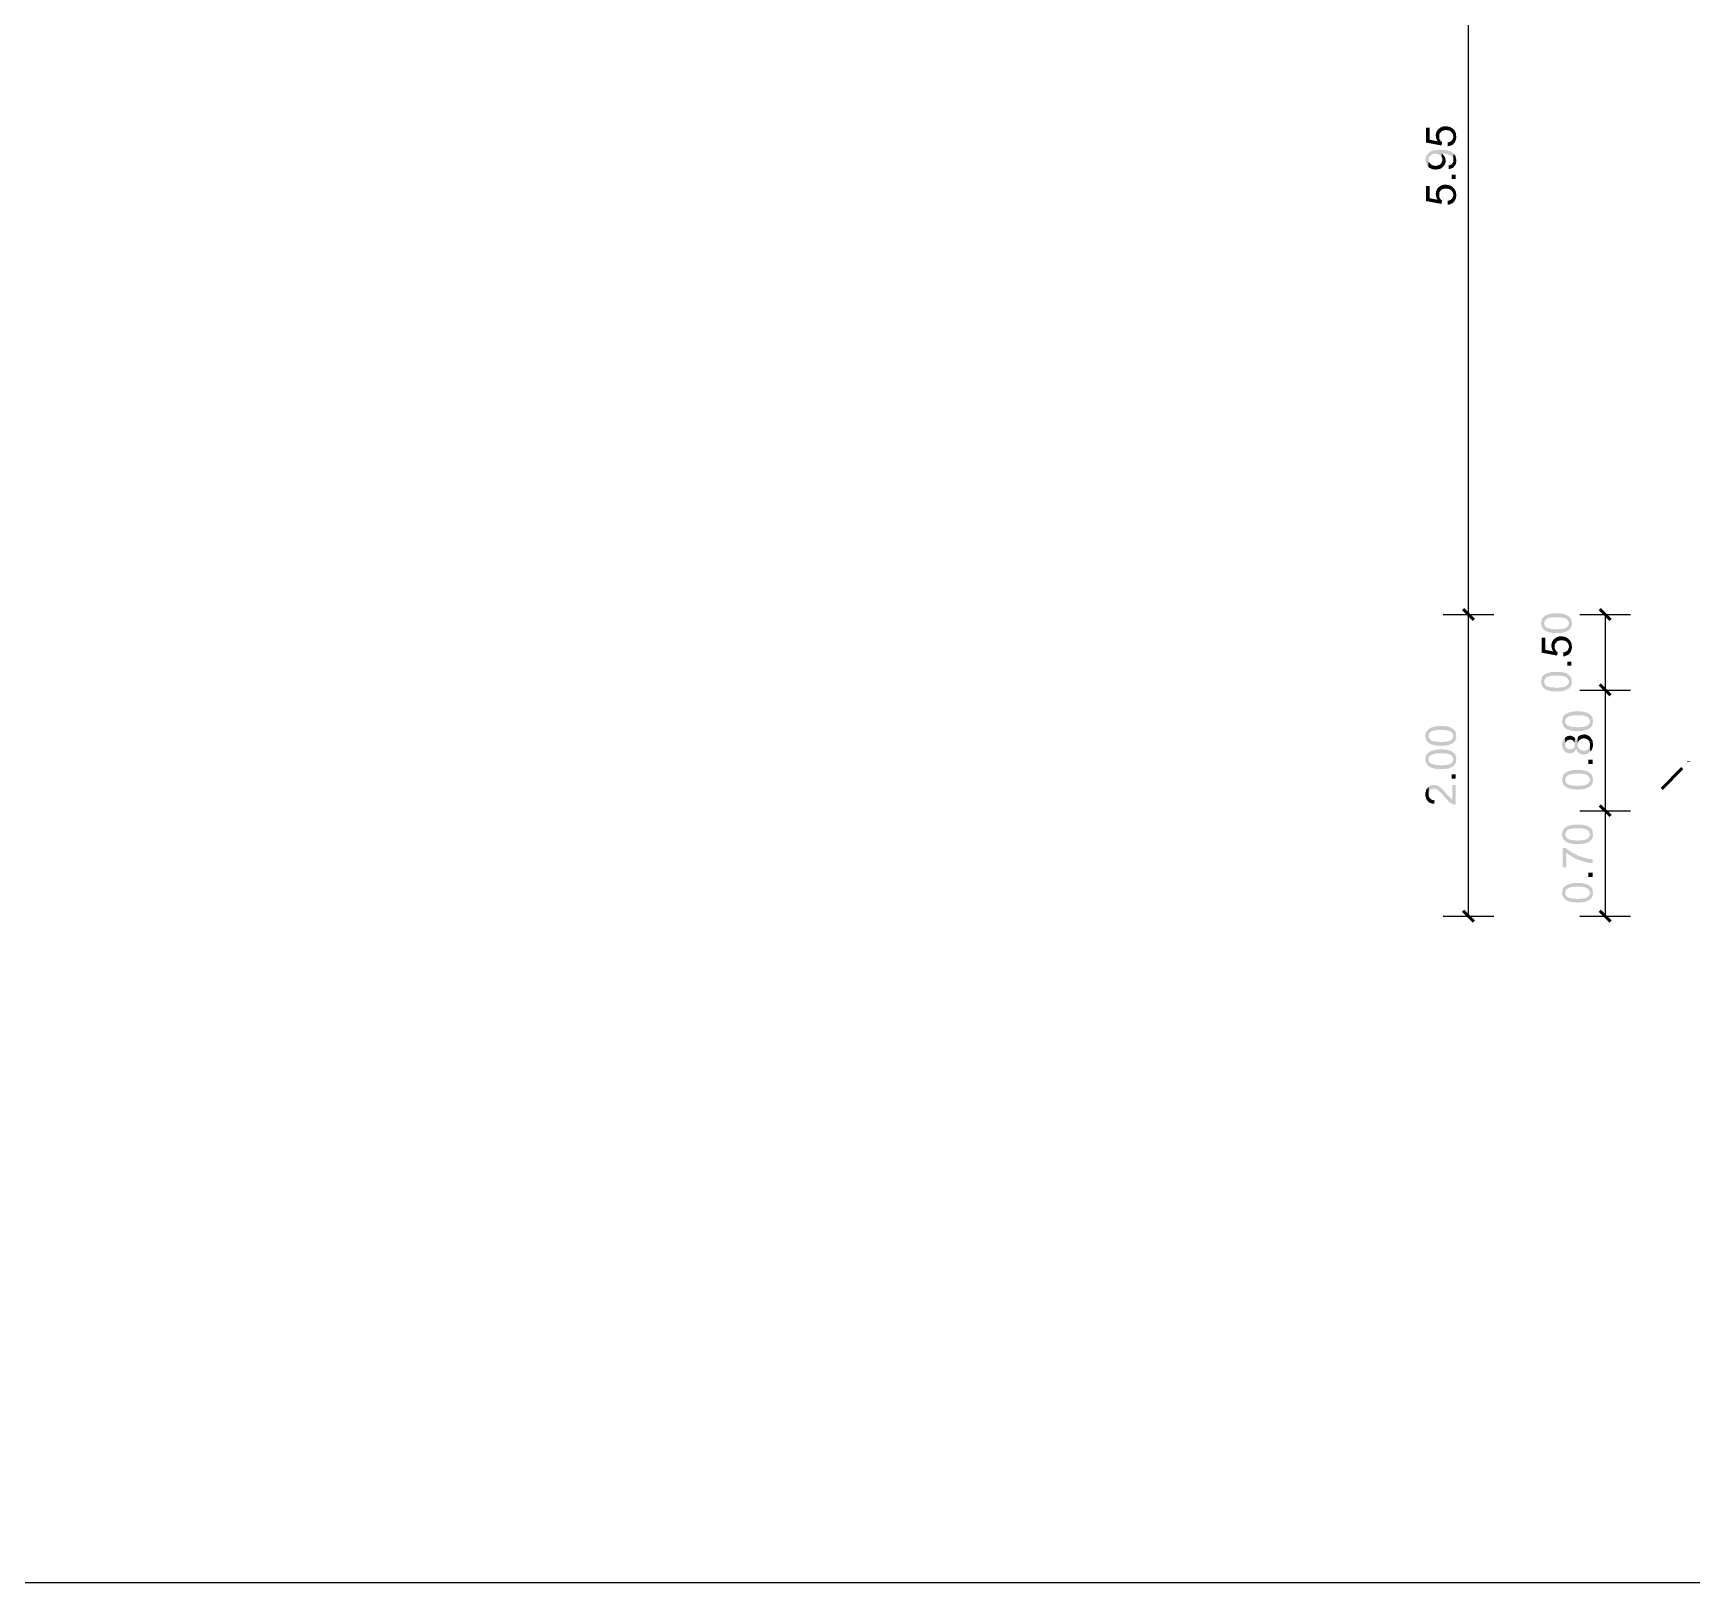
# Model space of a CAD drawing. Header units: millimetres. Extents: x -35.3 to 0.3, y 0.4 to 20.6.
# Drawn here: x -17.536 to -13.208, y 0.384 to 4.427 of the extents above; entities that cross this region are included whole.
import ezdxf

# ---------------------------------------------------------------- set-up
doc = ezdxf.new("R2010")
doc.units = ezdxf.units.MM
doc.layers.add('PDF _Geometria', color=7, linetype='Continuous')
doc.layers.add('PDF _Riempimenti solidi', color=7, linetype='Continuous')

msp = doc.modelspace()

# ---------------------------------------------------------------- hatches: boundary and pattern name
at = {"layer": 'PDF _Riempimenti solidi', "transparency": 33554559}
for points in [[(-13.901, 4.181), (-13.901, 4.1418), (-13.861, 4.1343), (-13.8593, 4.1427), (-13.861, 4.1443), (-13.8627, 4.1452), (-13.8635, 4.1468), (-13.8652, 4.1493), (-13.866, 4.151), (-13.8668, 4.1527), (-13.8668, 4.1577), (-13.8685, 4.1777), (-13.8702, 4.176), (-13.871, 4.1452), (-13.8918, 4.1493), (-13.8918, 4.181)], [(-13.876, 4.1602), (-13.876, 4.1593), (-13.8752, 4.1568), (-13.8752, 4.1552), (-13.8743, 4.1527), (-13.8743, 4.151), (-13.8735, 4.1493), (-13.8718, 4.1468), (-13.871, 4.1452), (-13.8702, 4.176), (-13.871, 4.1743), (-13.8727, 4.1727), (-13.8735, 4.1702), (-13.8743, 4.1685), (-13.8752, 4.1668), (-13.8752, 4.1643), (-13.876, 4.1618)], [(-13.8685, 4.1777), (-13.8668, 4.1577), (-13.8668, 4.1627), (-13.866, 4.1643), (-13.8652, 4.166), (-13.8635, 4.1677), (-13.8627, 4.1693), (-13.8618, 4.1702), (-13.8602, 4.1718), (-13.8577, 4.1727), (-13.856, 4.1735), (-13.8543, 4.1735), (-13.8518, 4.1743), (-13.8468, 4.1743), (-13.8443, 4.1735), (-13.8427, 4.1735), (-13.8402, 4.1727), (-13.8368, 4.171), (-13.8335, 4.1677), (-13.8327, 4.166), (-13.831, 4.1635), (-13.831, 4.1618), (-13.8302, 4.1593), (-13.8302, 4.1577), (-13.8302, 4.1768), (-13.8318, 4.1785), (-13.8335, 4.1793), (-13.836, 4.181), (-13.8393, 4.1827), (-13.8418, 4.1835), (-13.8435, 4.1835), (-13.846, 4.1843), (-13.856, 4.1843), (-13.8577, 4.1835), (-13.8602, 4.1827), (-13.8652, 4.1802), (-13.8668, 4.1785)], [(-13.8452, 4.1427), (-13.8443, 4.1318), (-13.8427, 4.1327), (-13.841, 4.1327), (-13.8385, 4.1335), (-13.8368, 4.1343), (-13.8343, 4.1352), (-13.831, 4.1368), (-13.8293, 4.1385), (-13.8285, 4.1402), (-13.8268, 4.141), (-13.826, 4.1427), (-13.8252, 4.1443), (-13.8243, 4.1468), (-13.8235, 4.1485), (-13.8227, 4.151), (-13.8227, 4.1527), (-13.8218, 4.1552), (-13.8218, 4.1577), (-13.8227, 4.1602), (-13.8227, 4.1643), (-13.8235, 4.1668), (-13.8243, 4.1685), (-13.8252, 4.1702), (-13.826, 4.1718), (-13.8268, 4.1735), (-13.8302, 4.1768), (-13.8302, 4.1552), (-13.831, 4.1535), (-13.8318, 4.151), (-13.8327, 4.1493), (-13.8335, 4.1477), (-13.8352, 4.1468), (-13.8368, 4.1452), (-13.8402, 4.1435), (-13.8427, 4.1427)], [(-13.9027, 4.096), (-13.9027, 4.0935), (-13.9018, 4.091), (-13.9018, 4.0893), (-13.901, 4.0868), (-13.9002, 4.0852), (-13.8993, 4.0835), (-13.8985, 4.0818), (-13.8952, 4.0785), (-13.8943, 4.0977), (-13.8943, 4.101), (-13.8935, 4.1027), (-13.8927, 4.1043), (-13.8893, 4.1077), (-13.8885, 4.1085), (-13.8868, 4.1102), (-13.8852, 4.111), (-13.8835, 4.1118), (-13.881, 4.1118), (-13.8785, 4.1127), (-13.8752, 4.1127), (-13.8727, 4.1118), (-13.8702, 4.1118), (-13.8635, 4.1085), (-13.8627, 4.1068), (-13.861, 4.1052), (-13.8602, 4.1135), (-13.8535, 4.1135), (-13.851, 4.1127), (-13.8493, 4.1127), (-13.8468, 4.1118), (-13.8452, 4.1118), (-13.8435, 4.111), (-13.841, 4.1102), (-13.8377, 4.1085), (-13.8368, 4.1077), (-13.8352, 4.106), (-13.8335, 4.1052), (-13.8318, 4.1027), (-13.831, 4.1018), (-13.831, 4.0993), (-13.8302, 4.0977), (-13.8302, 4.0952), (-13.8293, 4.1127), (-13.8327, 4.116), (-13.8343, 4.1168), (-13.836, 4.1177), (-13.8385, 4.1193), (-13.8402, 4.1202), (-13.8427, 4.1202), (-13.846, 4.1218), (-13.8502, 4.1218), (-13.8518, 4.1227), (-13.8593, 4.1227), (-13.8618, 4.1235), (-13.8677, 4.1235), (-13.871, 4.1227), (-13.8777, 4.1227), (-13.8793, 4.1218), (-13.8818, 4.1218), (-13.8852, 4.1202), (-13.8868, 4.1202), (-13.8893, 4.1185), (-13.891, 4.1177), (-13.8927, 4.116), (-13.8943, 4.1152), (-13.896, 4.1135), (-13.8968, 4.1118), (-13.8985, 4.1102), (-13.8993, 4.1085), (-13.9002, 4.1068), (-13.901, 4.1043), (-13.9018, 4.1027), (-13.9018, 4.1002), (-13.9027, 4.0985)], [(-13.861, 4.1052), (-13.8602, 4.1035), (-13.8593, 4.1018), (-13.8585, 4.0993), (-13.8585, 4.0968), (-13.8577, 4.0785), (-13.856, 4.0793), (-13.8552, 4.081), (-13.8535, 4.0827), (-13.8527, 4.0843), (-13.8518, 4.086), (-13.851, 4.0885), (-13.8502, 4.0902), (-13.8502, 4.0977), (-13.851, 4.0993), (-13.851, 4.1018), (-13.8518, 4.1035), (-13.8535, 4.106), (-13.8543, 4.1077), (-13.856, 4.1093), (-13.8568, 4.111), (-13.8585, 4.1127), (-13.8602, 4.1135)], [(-13.8427, 4.0818), (-13.8418, 4.0727), (-13.8402, 4.0727), (-13.8377, 4.0735), (-13.836, 4.0743), (-13.8335, 4.0752), (-13.8318, 4.076), (-13.8302, 4.0768), (-13.8285, 4.0785), (-13.8277, 4.0802), (-13.8268, 4.081), (-13.8252, 4.0827), (-13.8243, 4.0843), (-13.8235, 4.086), (-13.8227, 4.0885), (-13.8227, 4.0902), (-13.8218, 4.0927), (-13.8218, 4.096), (-13.8227, 4.0985), (-13.8227, 4.1002), (-13.8235, 4.1027), (-13.8235, 4.1043), (-13.8243, 4.1068), (-13.826, 4.1085), (-13.8268, 4.1102), (-13.8277, 4.1118), (-13.8293, 4.1127), (-13.8302, 4.0952), (-13.8302, 4.0918), (-13.831, 4.0902), (-13.8318, 4.0885), (-13.8327, 4.0868), (-13.8343, 4.0852), (-13.8377, 4.0835), (-13.8402, 4.0827)], [(-13.8952, 4.0785), (-13.8943, 4.0777), (-13.8927, 4.076), (-13.891, 4.0752), (-13.8885, 4.0743), (-13.8868, 4.0735), (-13.8852, 4.0727), (-13.8827, 4.0718), (-13.8785, 4.0718), (-13.876, 4.071), (-13.8752, 4.071), (-13.8727, 4.0718), (-13.8702, 4.0718), (-13.8677, 4.0727), (-13.866, 4.0727), (-13.8643, 4.0735), (-13.8618, 4.0743), (-13.8602, 4.076), (-13.8585, 4.0768), (-13.8577, 4.0785), (-13.8585, 4.0968), (-13.8585, 4.0952), (-13.8593, 4.0935), (-13.8602, 4.091), (-13.861, 4.0893), (-13.8618, 4.0877), (-13.8635, 4.086), (-13.8635, 4.0852), (-13.8668, 4.0835), (-13.8693, 4.0827), (-13.871, 4.0818), (-13.8735, 4.0818), (-13.876, 4.081), (-13.8777, 4.081), (-13.8802, 4.0818), (-13.8818, 4.0818), (-13.8843, 4.0827), (-13.886, 4.0835), (-13.8877, 4.0852), (-13.8893, 4.086), (-13.891, 4.0877), (-13.8918, 4.0893), (-13.8935, 4.091), (-13.8943, 4.0935), (-13.8943, 4.0977)], [(-13.901, 4.0285), (-13.901, 3.9893), (-13.861, 3.9818), (-13.8593, 3.9902), (-13.861, 3.9918), (-13.8627, 3.9927), (-13.8635, 3.9943), (-13.8652, 3.9968), (-13.866, 3.9985), (-13.8668, 4.0002), (-13.8668, 4.0052), (-13.8685, 4.0252), (-13.8702, 4.0235), (-13.871, 3.9927), (-13.8918, 3.9968), (-13.8918, 4.0285)], [(-13.8685, 4.0252), (-13.8668, 4.0052), (-13.8668, 4.0102), (-13.866, 4.0118), (-13.8652, 4.0135), (-13.8635, 4.0152), (-13.8627, 4.0168), (-13.8618, 4.0177), (-13.8602, 4.0193), (-13.8577, 4.0202), (-13.856, 4.021), (-13.8543, 4.021), (-13.8518, 4.0218), (-13.8468, 4.0218), (-13.8443, 4.021), (-13.8427, 4.021), (-13.8402, 4.0202), (-13.8368, 4.0185), (-13.8335, 4.0152), (-13.8327, 4.0135), (-13.831, 4.011), (-13.831, 4.0093), (-13.8302, 4.0068), (-13.8302, 4.0052), (-13.8302, 4.0243), (-13.8318, 4.026), (-13.8335, 4.0268), (-13.836, 4.0285), (-13.8393, 4.0302), (-13.8418, 4.031), (-13.8435, 4.031), (-13.846, 4.0318), (-13.856, 4.0318), (-13.8577, 4.031), (-13.8602, 4.0302), (-13.8652, 4.0277), (-13.8668, 4.026)], [(-13.8235, 4.0468), (-13.8235, 4.0577), (-13.8343, 4.0577), (-13.8343, 4.0468)], [(-13.876, 4.0077), (-13.876, 4.0068), (-13.8752, 4.0043), (-13.8752, 4.0027), (-13.8743, 4.0002), (-13.8743, 3.9985), (-13.8735, 3.9968), (-13.8718, 3.9943), (-13.871, 3.9927), (-13.8702, 4.0235), (-13.871, 4.0218), (-13.8727, 4.0202), (-13.8735, 4.0177), (-13.8743, 4.016), (-13.8752, 4.0143), (-13.8752, 4.0118), (-13.876, 4.0093)], [(-13.8452, 3.9902), (-13.8443, 3.9793), (-13.8427, 3.9802), (-13.841, 3.9802), (-13.8385, 3.981), (-13.8368, 3.9818), (-13.8343, 3.9827), (-13.831, 3.9843), (-13.8293, 3.986), (-13.8285, 3.9877), (-13.8268, 3.9885), (-13.826, 3.9902), (-13.8252, 3.9918), (-13.8243, 3.9943), (-13.8235, 3.996), (-13.8227, 3.9985), (-13.8227, 4.0002), (-13.8218, 4.0027), (-13.8218, 4.0052), (-13.8227, 4.0077), (-13.8227, 4.0118), (-13.8235, 4.0143), (-13.8243, 4.016), (-13.8252, 4.0177), (-13.826, 4.0193), (-13.8268, 4.021), (-13.8302, 4.0243), (-13.8302, 4.0027), (-13.831, 4.001), (-13.8318, 3.9985), (-13.8327, 3.9968), (-13.8335, 3.9952), (-13.8352, 3.9943), (-13.8368, 3.9927), (-13.8385, 3.9918), (-13.8402, 3.991), (-13.8427, 3.9902)], [(-13.601, 2.8877), (-13.601, 2.8852), (-13.6002, 2.8835), (-13.6002, 2.881), (-13.5993, 2.8793), (-13.5985, 2.8768), (-13.5977, 2.8752), (-13.5927, 2.8702), (-13.5927, 2.891), (-13.5918, 2.8927), (-13.591, 2.8943), (-13.5902, 2.896), (-13.5868, 2.8993), (-13.586, 2.8993), (-13.5852, 2.9002), (-13.5835, 2.901), (-13.5818, 2.901), (-13.5802, 2.9018), (-13.5785, 2.9018), (-13.5768, 2.9027), (-13.5743, 2.9027), (-13.5718, 2.9035), (-13.5485, 2.9035), (-13.5468, 2.9027), (-13.5443, 2.9027), (-13.5427, 2.9018), (-13.5402, 2.9018), (-13.5385, 2.901), (-13.5377, 2.9002), (-13.536, 2.9002), (-13.5352, 2.8993), (-13.5343, 2.8985), (-13.5327, 2.8968), (-13.531, 2.8952), (-13.5302, 2.8935), (-13.5293, 2.8918), (-13.5285, 2.8902), (-13.5285, 2.8877), (-13.5277, 2.871), (-13.526, 2.8727), (-13.5252, 2.8735), (-13.5235, 2.8752), (-13.5227, 2.8777), (-13.5218, 2.8793), (-13.521, 2.881), (-13.521, 2.8835), (-13.5202, 2.8852), (-13.5202, 2.8885), (-13.521, 2.8902), (-13.521, 2.8952), (-13.5218, 2.8968), (-13.5227, 2.8985), (-13.5243, 2.901), (-13.5252, 2.9018), (-13.5252, 2.9027), (-13.5268, 2.9043), (-13.5285, 2.9052), (-13.5302, 2.9068), (-13.5318, 2.9077), (-13.5343, 2.9093), (-13.536, 2.9102), (-13.5385, 2.911), (-13.5402, 2.911), (-13.5427, 2.9118), (-13.5443, 2.9127), (-13.5485, 2.9127), (-13.551, 2.9135), (-13.5693, 2.9135), (-13.5718, 2.9127), (-13.576, 2.9127), (-13.5777, 2.9118), (-13.5793, 2.9118), (-13.581, 2.911), (-13.5835, 2.9102), (-13.5852, 2.9102), (-13.5877, 2.9085), (-13.5927, 2.906), (-13.5977, 2.901), (-13.5985, 2.8993), (-13.5985, 2.8985), (-13.5993, 2.8968), (-13.6002, 2.8943), (-13.6002, 2.8927), (-13.601, 2.8902)], [(-13.5927, 2.8702), (-13.591, 2.8693), (-13.5893, 2.8677), (-13.5877, 2.8668), (-13.5852, 2.866), (-13.5835, 2.8652), (-13.5827, 2.8652), (-13.581, 2.8643), (-13.5793, 2.8643), (-13.5768, 2.8635), (-13.5752, 2.8635), (-13.5727, 2.8627), (-13.5635, 2.8627), (-13.561, 2.8618), (-13.5593, 2.8618), (-13.5568, 2.8627), (-13.5485, 2.8627), (-13.5468, 2.8635), (-13.5443, 2.8635), (-13.5418, 2.8643), (-13.5402, 2.8643), (-13.5385, 2.8652), (-13.536, 2.866), (-13.5327, 2.8677), (-13.531, 2.8685), (-13.5302, 2.8693), (-13.5285, 2.8702), (-13.5277, 2.871), (-13.5285, 2.8877), (-13.5285, 2.8852), (-13.5293, 2.8835), (-13.5302, 2.8818), (-13.5318, 2.8802), (-13.5327, 2.8785), (-13.5352, 2.8768), (-13.536, 2.876), (-13.5393, 2.8743), (-13.541, 2.8743), (-13.5427, 2.8735), (-13.5443, 2.8735), (-13.5468, 2.8727), (-13.5543, 2.8727), (-13.5577, 2.8718), (-13.5627, 2.8718), (-13.5652, 2.8727), (-13.5735, 2.8727), (-13.5752, 2.8735), (-13.5777, 2.8735), (-13.5793, 2.8743), (-13.5818, 2.8743), (-13.5835, 2.8752), (-13.5843, 2.876), (-13.586, 2.876), (-13.5877, 2.8768), (-13.5885, 2.8785), (-13.5918, 2.8818), (-13.5927, 2.8835), (-13.5927, 2.8877)], [(-13.5993, 2.8502), (-13.5993, 2.811), (-13.5593, 2.8035), (-13.5577, 2.8118), (-13.5593, 2.8135), (-13.561, 2.8143), (-13.5618, 2.816), (-13.5635, 2.8185), (-13.5643, 2.8202), (-13.5652, 2.8218), (-13.5652, 2.8268), (-13.5668, 2.8468), (-13.5685, 2.8452), (-13.5693, 2.8143), (-13.5902, 2.8185), (-13.5902, 2.8502)], [(-13.5743, 2.8293), (-13.5743, 2.8285), (-13.5735, 2.826), (-13.5735, 2.8243), (-13.5727, 2.8218), (-13.5727, 2.8202), (-13.5718, 2.8185), (-13.5702, 2.816), (-13.5693, 2.8143), (-13.5685, 2.8452), (-13.5693, 2.8435), (-13.571, 2.8418), (-13.5718, 2.8393), (-13.5727, 2.8377), (-13.5735, 2.836), (-13.5735, 2.8335), (-13.5743, 2.831)], [(-13.5668, 2.8468), (-13.5652, 2.8268), (-13.5652, 2.8318), (-13.5643, 2.8335), (-13.5635, 2.8352), (-13.5618, 2.8368), (-13.561, 2.8385), (-13.5602, 2.8393), (-13.5585, 2.841), (-13.556, 2.8418), (-13.5543, 2.8427), (-13.5527, 2.8427), (-13.5502, 2.8435), (-13.5452, 2.8435), (-13.5427, 2.8427), (-13.541, 2.8427), (-13.5385, 2.8418), (-13.5352, 2.8402), (-13.5318, 2.8368), (-13.531, 2.8352), (-13.5293, 2.8327), (-13.5293, 2.831), (-13.5285, 2.8285), (-13.5285, 2.8268), (-13.5285, 2.846), (-13.5302, 2.8477), (-13.5318, 2.8485), (-13.5343, 2.8502), (-13.5377, 2.8518), (-13.5402, 2.8527), (-13.5418, 2.8527), (-13.5443, 2.8535), (-13.5543, 2.8535), (-13.556, 2.8527), (-13.5585, 2.8518), (-13.5635, 2.8493), (-13.5652, 2.8477)], [(-13.5435, 2.8118), (-13.5427, 2.801), (-13.541, 2.8018), (-13.5393, 2.8018), (-13.5368, 2.8027), (-13.5352, 2.8035), (-13.5327, 2.8043), (-13.531, 2.8052), (-13.5293, 2.806), (-13.5277, 2.8077), (-13.5268, 2.8093), (-13.5252, 2.8102), (-13.5243, 2.8118), (-13.5235, 2.8135), (-13.5227, 2.816), (-13.5218, 2.8177), (-13.521, 2.8202), (-13.521, 2.8218), (-13.5202, 2.8243), (-13.5202, 2.8268), (-13.521, 2.8293), (-13.521, 2.8335), (-13.5218, 2.836), (-13.5227, 2.8377), (-13.5235, 2.8393), (-13.5243, 2.841), (-13.5252, 2.8427), (-13.5285, 2.846), (-13.5285, 2.8243), (-13.5293, 2.8227), (-13.5302, 2.8202), (-13.531, 2.8185), (-13.5318, 2.8168), (-13.5335, 2.816), (-13.5352, 2.8143), (-13.5385, 2.8127), (-13.541, 2.8118)], [(-13.5218, 2.7768), (-13.5218, 2.7877), (-13.5327, 2.7877), (-13.5327, 2.7768)], [(-13.601, 2.7352), (-13.601, 2.7327), (-13.6002, 2.731), (-13.6002, 2.7285), (-13.5993, 2.7268), (-13.5985, 2.7243), (-13.5977, 2.7227), (-13.5927, 2.7177), (-13.5927, 2.7385), (-13.5918, 2.7402), (-13.591, 2.7418), (-13.5902, 2.7435), (-13.5885, 2.7452), (-13.5868, 2.7468), (-13.586, 2.7468), (-13.5852, 2.7477), (-13.5835, 2.7485), (-13.5818, 2.7485), (-13.5802, 2.7493), (-13.5785, 2.7493), (-13.5768, 2.7502), (-13.5743, 2.7502), (-13.5718, 2.751), (-13.5485, 2.751), (-13.5468, 2.7502), (-13.5443, 2.7502), (-13.5427, 2.7493), (-13.5402, 2.7493), (-13.5385, 2.7485), (-13.5377, 2.7477), (-13.536, 2.7477), (-13.5352, 2.7468), (-13.5343, 2.746), (-13.5327, 2.7443), (-13.531, 2.7427), (-13.5302, 2.741), (-13.5293, 2.7393), (-13.5285, 2.7377), (-13.5285, 2.7352), (-13.5277, 2.7185), (-13.526, 2.7202), (-13.5252, 2.721), (-13.5235, 2.7227), (-13.5227, 2.7252), (-13.5218, 2.7268), (-13.521, 2.7285), (-13.521, 2.731), (-13.5202, 2.7327), (-13.5202, 2.736), (-13.521, 2.7377), (-13.521, 2.7427), (-13.5218, 2.7443), (-13.5227, 2.746), (-13.5243, 2.7485), (-13.5252, 2.7493), (-13.5252, 2.7502), (-13.5268, 2.7518), (-13.5285, 2.7527), (-13.5302, 2.7543), (-13.5318, 2.7552), (-13.5343, 2.7568), (-13.536, 2.7577), (-13.5385, 2.7585), (-13.5402, 2.7585), (-13.5427, 2.7593), (-13.5443, 2.7602), (-13.5485, 2.7602), (-13.551, 2.761), (-13.5693, 2.761), (-13.5718, 2.7602), (-13.576, 2.7602), (-13.5777, 2.7593), (-13.5793, 2.7593), (-13.581, 2.7585), (-13.5835, 2.7577), (-13.5852, 2.7577), (-13.5877, 2.756), (-13.5927, 2.7535), (-13.5977, 2.7485), (-13.5985, 2.7468), (-13.5985, 2.746), (-13.5993, 2.7443), (-13.6002, 2.7418), (-13.6002, 2.7402), (-13.601, 2.7377)], [(-13.5927, 2.7177), (-13.591, 2.7168), (-13.5893, 2.7152), (-13.5877, 2.7143), (-13.5852, 2.7135), (-13.5835, 2.7127), (-13.5827, 2.7127), (-13.581, 2.7118), (-13.5793, 2.7118), (-13.5768, 2.711), (-13.5752, 2.711), (-13.5727, 2.7102), (-13.5635, 2.7102), (-13.561, 2.7093), (-13.5593, 2.7093), (-13.5568, 2.7102), (-13.5485, 2.7102), (-13.5468, 2.711), (-13.5443, 2.711), (-13.5418, 2.7118), (-13.5402, 2.7118), (-13.5385, 2.7127), (-13.536, 2.7135), (-13.5327, 2.7152), (-13.531, 2.716), (-13.5302, 2.7168), (-13.5285, 2.7177), (-13.5277, 2.7185), (-13.5285, 2.7352), (-13.5285, 2.7327), (-13.5293, 2.731), (-13.5302, 2.7293), (-13.5318, 2.7277), (-13.5327, 2.726), (-13.5352, 2.7243), (-13.536, 2.7235), (-13.5377, 2.7227), (-13.5393, 2.7218), (-13.541, 2.7218), (-13.5427, 2.721), (-13.5443, 2.721), (-13.5468, 2.7202), (-13.5543, 2.7202), (-13.5577, 2.7193), (-13.5627, 2.7193), (-13.5652, 2.7202), (-13.5735, 2.7202), (-13.5752, 2.721), (-13.5777, 2.721), (-13.5793, 2.7218), (-13.5818, 2.7218), (-13.5835, 2.7227), (-13.5843, 2.7235), (-13.586, 2.7235), (-13.5877, 2.7243), (-13.5885, 2.726), (-13.5918, 2.7293), (-13.5927, 2.731), (-13.5927, 2.7352)], [(-13.546, 2.6318), (-13.546, 2.6293), (-13.5452, 2.6277), (-13.5452, 2.6252), (-13.5443, 2.6235), (-13.5435, 2.621), (-13.5427, 2.6193), (-13.541, 2.6177), (-13.5377, 2.6143), (-13.5377, 2.6352), (-13.5368, 2.6368), (-13.536, 2.6385), (-13.5352, 2.6402), (-13.5318, 2.6435), (-13.531, 2.6435), (-13.5302, 2.6443), (-13.5285, 2.6452), (-13.5268, 2.6452), (-13.5252, 2.646), (-13.5235, 2.646), (-13.5218, 2.6468), (-13.5193, 2.6468), (-13.5168, 2.6477), (-13.4935, 2.6477), (-13.4918, 2.6468), (-13.4893, 2.6468), (-13.4877, 2.646), (-13.4852, 2.646), (-13.4835, 2.6452), (-13.4827, 2.6443), (-13.481, 2.6443), (-13.4802, 2.6435), (-13.4793, 2.6427), (-13.4777, 2.641), (-13.476, 2.6393), (-13.4752, 2.6377), (-13.4743, 2.636), (-13.4735, 2.6343), (-13.4735, 2.6318), (-13.4727, 2.6152), (-13.471, 2.6168), (-13.4702, 2.6177), (-13.4685, 2.6193), (-13.4677, 2.6218), (-13.4668, 2.6235), (-13.466, 2.6252), (-13.466, 2.6277), (-13.4652, 2.6293), (-13.4652, 2.6327), (-13.466, 2.6343), (-13.466, 2.6393), (-13.4668, 2.641), (-13.4677, 2.6427), (-13.4693, 2.6452), (-13.4702, 2.646), (-13.4702, 2.6468), (-13.4718, 2.6485), (-13.4735, 2.6493), (-13.4752, 2.651), (-13.4768, 2.6518), (-13.4793, 2.6535), (-13.481, 2.6543), (-13.4835, 2.6552), (-13.4852, 2.6552), (-13.4877, 2.656), (-13.4893, 2.6568), (-13.4935, 2.6568), (-13.496, 2.6577), (-13.5143, 2.6577), (-13.5168, 2.6568), (-13.521, 2.6568), (-13.5227, 2.656), (-13.5243, 2.656), (-13.526, 2.6552), (-13.5285, 2.6543), (-13.5302, 2.6543), (-13.5327, 2.6527), (-13.5377, 2.6502), (-13.5427, 2.6452), (-13.5435, 2.6435), (-13.5435, 2.6427), (-13.5443, 2.641), (-13.5452, 2.6385), (-13.5452, 2.6368), (-13.546, 2.6343)], [(-13.9027, 2.5935), (-13.9027, 2.591), (-13.9018, 2.5893), (-13.9018, 2.5868), (-13.901, 2.5852), (-13.9002, 2.5827), (-13.8993, 2.581), (-13.896, 2.5777), (-13.8943, 2.576), (-13.8943, 2.5968), (-13.8935, 2.5985), (-13.8927, 2.6002), (-13.8918, 2.6018), (-13.8885, 2.6052), (-13.8877, 2.6052), (-13.8868, 2.606), (-13.8852, 2.6068), (-13.8835, 2.6068), (-13.8818, 2.6077), (-13.8802, 2.6077), (-13.8785, 2.6085), (-13.876, 2.6085), (-13.8735, 2.6093), (-13.8502, 2.6093), (-13.8485, 2.6085), (-13.846, 2.6085), (-13.8443, 2.6077), (-13.8418, 2.6077), (-13.8402, 2.6068), (-13.8393, 2.606), (-13.8377, 2.606), (-13.8368, 2.6052), (-13.836, 2.6043), (-13.8327, 2.601), (-13.8318, 2.5993), (-13.831, 2.5977), (-13.8302, 2.596), (-13.8302, 2.5935), (-13.8293, 2.5768), (-13.8277, 2.5785), (-13.8268, 2.5793), (-13.8252, 2.581), (-13.8243, 2.5835), (-13.8227, 2.5868), (-13.8227, 2.5893), (-13.8218, 2.591), (-13.8218, 2.5943), (-13.8227, 2.596), (-13.8227, 2.601), (-13.8243, 2.6043), (-13.826, 2.6068), (-13.8268, 2.6077), (-13.8268, 2.6085), (-13.8285, 2.6102), (-13.8302, 2.611), (-13.8318, 2.6127), (-13.8335, 2.6135), (-13.836, 2.6152), (-13.8377, 2.616), (-13.8402, 2.6168), (-13.8418, 2.6168), (-13.8443, 2.6177), (-13.846, 2.6185), (-13.8502, 2.6185), (-13.8527, 2.6193), (-13.871, 2.6193), (-13.8735, 2.6185), (-13.8777, 2.6185), (-13.8793, 2.6177), (-13.881, 2.6177), (-13.8827, 2.6168), (-13.8852, 2.616), (-13.8868, 2.616), (-13.8893, 2.6143), (-13.8943, 2.6118), (-13.8993, 2.6068), (-13.9002, 2.6052), (-13.9002, 2.6043), (-13.901, 2.6027), (-13.9018, 2.6002), (-13.9018, 2.5985), (-13.9027, 2.596)], [(-13.5377, 2.6143), (-13.536, 2.6135), (-13.5343, 2.6118), (-13.5327, 2.611), (-13.5302, 2.6102), (-13.5285, 2.6093), (-13.5277, 2.6093), (-13.526, 2.6085), (-13.5243, 2.6085), (-13.5218, 2.6077), (-13.5202, 2.6077), (-13.5177, 2.6068), (-13.5085, 2.6068), (-13.506, 2.606), (-13.5043, 2.606), (-13.5018, 2.6068), (-13.4935, 2.6068), (-13.4918, 2.6077), (-13.4893, 2.6077), (-13.4868, 2.6085), (-13.4852, 2.6085), (-13.4835, 2.6093), (-13.481, 2.6102), (-13.476, 2.6127), (-13.4752, 2.6135), (-13.4735, 2.6143), (-13.4727, 2.6152), (-13.4735, 2.6318), (-13.4735, 2.6293), (-13.4743, 2.6277), (-13.4752, 2.626), (-13.4768, 2.6243), (-13.4777, 2.6227), (-13.4802, 2.621), (-13.481, 2.6202), (-13.4827, 2.6193), (-13.4843, 2.6185), (-13.486, 2.6185), (-13.4877, 2.6177), (-13.4893, 2.6177), (-13.4918, 2.6168), (-13.4993, 2.6168), (-13.5027, 2.616), (-13.5077, 2.616), (-13.5102, 2.6168), (-13.5185, 2.6168), (-13.5202, 2.6177), (-13.5227, 2.6177), (-13.5243, 2.6185), (-13.5268, 2.6185), (-13.5285, 2.6193), (-13.5293, 2.6202), (-13.531, 2.6202), (-13.5327, 2.621), (-13.5335, 2.6227), (-13.5368, 2.626), (-13.5377, 2.6277), (-13.5377, 2.6318)], [(-13.5052, 2.5902), (-13.5052, 2.571), (-13.5052, 2.5752), (-13.5043, 2.5777), (-13.5035, 2.5793), (-13.5018, 2.581), (-13.501, 2.5827), (-13.4993, 2.5843), (-13.496, 2.586), (-13.4935, 2.5868), (-13.4918, 2.5877), (-13.4877, 2.5877), (-13.4852, 2.5868), (-13.4835, 2.586), (-13.481, 2.5852), (-13.4793, 2.5843), (-13.4777, 2.5827), (-13.4768, 2.5818), (-13.4752, 2.5802), (-13.4743, 2.5777), (-13.4743, 2.576), (-13.4735, 2.5735), (-13.4735, 2.5718), (-13.4727, 2.5527), (-13.4718, 2.5535), (-13.4702, 2.5552), (-13.4693, 2.5568), (-13.4685, 2.5585), (-13.4677, 2.5602), (-13.4668, 2.5627), (-13.466, 2.5643), (-13.466, 2.5668), (-13.4652, 2.5693), (-13.4652, 2.5727), (-13.466, 2.5752), (-13.466, 2.5777), (-13.4668, 2.5793), (-13.4668, 2.5818), (-13.4677, 2.5835), (-13.4685, 2.5852), (-13.4702, 2.5868), (-13.471, 2.5885), (-13.4727, 2.5902), (-13.4735, 2.5918), (-13.4752, 2.5927), (-13.4768, 2.5943), (-13.4793, 2.5952), (-13.4827, 2.5968), (-13.4852, 2.5968), (-13.4868, 2.5977), (-13.4893, 2.5977), (-13.4918, 2.5968), (-13.4943, 2.5968), (-13.496, 2.596), (-13.4985, 2.596), (-13.5002, 2.5943), (-13.5018, 2.5935), (-13.5027, 2.5935), (-13.5043, 2.5918)], [(-13.9027, 2.5327), (-13.9027, 2.5302), (-13.9018, 2.5285), (-13.9018, 2.526), (-13.901, 2.5243), (-13.9002, 2.5218), (-13.8993, 2.5202), (-13.8943, 2.5152), (-13.8943, 2.536), (-13.8935, 2.5377), (-13.8927, 2.5393), (-13.8918, 2.541), (-13.8885, 2.5443), (-13.8877, 2.5443), (-13.8868, 2.5452), (-13.8852, 2.546), (-13.8835, 2.546), (-13.8818, 2.5468), (-13.8802, 2.5468), (-13.8785, 2.5477), (-13.876, 2.5477), (-13.8735, 2.5485), (-13.8502, 2.5485), (-13.8485, 2.5477), (-13.846, 2.5477), (-13.8443, 2.5468), (-13.8418, 2.5468), (-13.8402, 2.546), (-13.8393, 2.5452), (-13.8377, 2.5452), (-13.8368, 2.5443), (-13.836, 2.5435), (-13.8327, 2.5402), (-13.8318, 2.5385), (-13.831, 2.5368), (-13.8302, 2.5352), (-13.8302, 2.5327), (-13.8293, 2.516), (-13.8277, 2.5177), (-13.8268, 2.5185), (-13.8252, 2.5202), (-13.8243, 2.5227), (-13.8227, 2.526), (-13.8227, 2.5285), (-13.8218, 2.5302), (-13.8218, 2.5335), (-13.8227, 2.5352), (-13.8227, 2.5402), (-13.8243, 2.5435), (-13.826, 2.546), (-13.8268, 2.5468), (-13.8268, 2.5477), (-13.8285, 2.5493), (-13.8302, 2.5502), (-13.8318, 2.5518), (-13.8335, 2.5527), (-13.836, 2.5543), (-13.8377, 2.5552), (-13.8402, 2.556), (-13.8418, 2.556), (-13.8443, 2.5568), (-13.846, 2.5577), (-13.8502, 2.5577), (-13.8527, 2.5585), (-13.871, 2.5585), (-13.8735, 2.5577), (-13.8777, 2.5577), (-13.8793, 2.5568), (-13.881, 2.5568), (-13.8827, 2.556), (-13.8852, 2.5552), (-13.8868, 2.5552), (-13.8893, 2.5535), (-13.8943, 2.551), (-13.8993, 2.546), (-13.9002, 2.5443), (-13.9002, 2.5435), (-13.901, 2.5418), (-13.9018, 2.5393), (-13.9018, 2.5377), (-13.9027, 2.5352)], [(-13.8943, 2.576), (-13.8927, 2.5752), (-13.891, 2.5735), (-13.8893, 2.5727), (-13.8868, 2.5718), (-13.8852, 2.571), (-13.8843, 2.571), (-13.8827, 2.5702), (-13.881, 2.5702), (-13.8785, 2.5693), (-13.8768, 2.5693), (-13.8743, 2.5685), (-13.8652, 2.5685), (-13.8627, 2.5677), (-13.861, 2.5677), (-13.8585, 2.5685), (-13.8502, 2.5685), (-13.8485, 2.5693), (-13.846, 2.5693), (-13.8435, 2.5702), (-13.8418, 2.5702), (-13.8402, 2.571), (-13.8377, 2.5718), (-13.8327, 2.5743), (-13.8318, 2.5752), (-13.8302, 2.576), (-13.8293, 2.5768), (-13.8302, 2.5935), (-13.8302, 2.591), (-13.831, 2.5893), (-13.8318, 2.5877), (-13.8335, 2.586), (-13.8343, 2.5843), (-13.8368, 2.5827), (-13.8377, 2.5818), (-13.841, 2.5802), (-13.8427, 2.5802), (-13.8443, 2.5793), (-13.846, 2.5793), (-13.8485, 2.5785), (-13.856, 2.5785), (-13.8593, 2.5777), (-13.8643, 2.5777), (-13.8668, 2.5785), (-13.8752, 2.5785), (-13.8768, 2.5793), (-13.8793, 2.5793), (-13.881, 2.5802), (-13.8835, 2.5802), (-13.8852, 2.581), (-13.886, 2.5818), (-13.8877, 2.5818), (-13.8893, 2.5827), (-13.8902, 2.5843), (-13.8935, 2.5877), (-13.8943, 2.5893), (-13.8943, 2.5935)], [(-13.546, 2.571), (-13.546, 2.5685), (-13.5452, 2.566), (-13.5452, 2.5635), (-13.5443, 2.5618), (-13.5435, 2.5602), (-13.5427, 2.5577), (-13.541, 2.556), (-13.5402, 2.5552), (-13.5393, 2.5543), (-13.536, 2.551), (-13.5343, 2.5502), (-13.5318, 2.5493), (-13.5302, 2.5493), (-13.5277, 2.5485), (-13.5235, 2.5485), (-13.5218, 2.5493), (-13.5193, 2.5493), (-13.5177, 2.5502), (-13.516, 2.5518), (-13.5143, 2.5527), (-13.5127, 2.5543), (-13.5118, 2.556), (-13.5102, 2.5585), (-13.5093, 2.5602), (-13.5085, 2.5577), (-13.5077, 2.556), (-13.5068, 2.5535), (-13.5052, 2.5518), (-13.5043, 2.551), (-13.5027, 2.5493), (-13.5018, 2.5493), (-13.5002, 2.5477), (-13.4985, 2.5468), (-13.496, 2.546), (-13.4943, 2.546), (-13.4918, 2.5452), (-13.4877, 2.5452), (-13.4852, 2.546), (-13.4835, 2.546), (-13.481, 2.5468), (-13.4777, 2.5485), (-13.476, 2.5502), (-13.4743, 2.551), (-13.4727, 2.5527), (-13.4735, 2.5718), (-13.4735, 2.5693), (-13.4743, 2.5668), (-13.4743, 2.5652), (-13.476, 2.5635), (-13.4768, 2.5618), (-13.4777, 2.5602), (-13.4793, 2.5585), (-13.4818, 2.5577), (-13.4835, 2.5568), (-13.4852, 2.556), (-13.4877, 2.5552), (-13.491, 2.5552), (-13.4935, 2.556), (-13.4952, 2.5568), (-13.4977, 2.5577), (-13.4993, 2.5585), (-13.501, 2.5602), (-13.5018, 2.561), (-13.5035, 2.5627), (-13.5043, 2.5652), (-13.5052, 2.5668), (-13.5052, 2.5902), (-13.5068, 2.5885), (-13.5077, 2.5868), (-13.5085, 2.5843), (-13.5093, 2.5827), (-13.5102, 2.5852), (-13.5118, 2.5868), (-13.5127, 2.5885), (-13.5135, 2.5718), (-13.5135, 2.5677), (-13.5143, 2.5652), (-13.5152, 2.5635), (-13.5168, 2.5618), (-13.5177, 2.561), (-13.5193, 2.5602), (-13.5218, 2.5593), (-13.5235, 2.5585), (-13.5293, 2.5585), (-13.531, 2.5593), (-13.5327, 2.561), (-13.5343, 2.5618), (-13.5352, 2.5635), (-13.5368, 2.5652), (-13.5377, 2.5668), (-13.5377, 2.571), (-13.5385, 2.5893), (-13.5402, 2.5877), (-13.5402, 2.5868), (-13.5418, 2.586), (-13.5427, 2.5835), (-13.5435, 2.5818), (-13.5443, 2.5802), (-13.5452, 2.5785), (-13.5452, 2.576), (-13.546, 2.5735)], [(-13.5385, 2.5893), (-13.5377, 2.571), (-13.5377, 2.5752), (-13.5368, 2.5768), (-13.536, 2.5785), (-13.5343, 2.5802), (-13.5335, 2.5818), (-13.5318, 2.5827), (-13.5293, 2.5835), (-13.5277, 2.5843), (-13.5243, 2.5843), (-13.5218, 2.5835), (-13.5202, 2.5835), (-13.5185, 2.5818), (-13.5168, 2.581), (-13.516, 2.5793), (-13.5143, 2.5777), (-13.5135, 2.576), (-13.5135, 2.5718), (-13.5127, 2.5885), (-13.5143, 2.5902), (-13.516, 2.591), (-13.5168, 2.5918), (-13.5185, 2.5927), (-13.521, 2.5935), (-13.5227, 2.5943), (-13.5268, 2.5943), (-13.5285, 2.5935), (-13.531, 2.5935), (-13.5327, 2.5927), (-13.5352, 2.5918), (-13.5368, 2.591)], [(-13.8943, 2.5152), (-13.8927, 2.5143), (-13.891, 2.5127), (-13.8893, 2.5118), (-13.8868, 2.511), (-13.8852, 2.5102), (-13.8843, 2.5102), (-13.8827, 2.5093), (-13.881, 2.5093), (-13.8785, 2.5085), (-13.8768, 2.5085), (-13.8743, 2.5077), (-13.8652, 2.5077), (-13.8627, 2.5068), (-13.861, 2.5068), (-13.8585, 2.5077), (-13.8502, 2.5077), (-13.8485, 2.5085), (-13.846, 2.5085), (-13.8435, 2.5093), (-13.8418, 2.5093), (-13.8402, 2.5102), (-13.8377, 2.511), (-13.8327, 2.5135), (-13.8318, 2.5143), (-13.8302, 2.5152), (-13.8293, 2.516), (-13.8302, 2.5327), (-13.8302, 2.5302), (-13.831, 2.5285), (-13.8318, 2.5268), (-13.8335, 2.5252), (-13.8343, 2.5235), (-13.8368, 2.5218), (-13.8377, 2.521), (-13.841, 2.5193), (-13.8427, 2.5193), (-13.8443, 2.5185), (-13.846, 2.5185), (-13.8485, 2.5177), (-13.856, 2.5177), (-13.8593, 2.5168), (-13.8643, 2.5168), (-13.8668, 2.5177), (-13.8752, 2.5177), (-13.8768, 2.5185), (-13.8793, 2.5185), (-13.881, 2.5193), (-13.8835, 2.5193), (-13.8852, 2.5202), (-13.886, 2.521), (-13.8877, 2.521), (-13.8893, 2.5218), (-13.8902, 2.5235), (-13.8935, 2.5268), (-13.8943, 2.5285), (-13.8943, 2.5327)], [(-13.4668, 2.521), (-13.4668, 2.5318), (-13.4777, 2.5318), (-13.4777, 2.521)], [(-13.8235, 2.4827), (-13.8235, 2.4935), (-13.8343, 2.4935), (-13.8343, 2.4827)], [(-13.546, 2.4793), (-13.546, 2.4768), (-13.5452, 2.4752), (-13.5452, 2.4727), (-13.5443, 2.471), (-13.5435, 2.4685), (-13.5427, 2.4668), (-13.5377, 2.4618), (-13.5377, 2.4827), (-13.5368, 2.4843), (-13.536, 2.486), (-13.5352, 2.4877), (-13.5318, 2.491), (-13.531, 2.491), (-13.5302, 2.4918), (-13.5285, 2.4927), (-13.5268, 2.4927), (-13.5252, 2.4935), (-13.5235, 2.4935), (-13.5218, 2.4943), (-13.5193, 2.4943), (-13.5168, 2.4952), (-13.4935, 2.4952), (-13.4918, 2.4943), (-13.4893, 2.4943), (-13.4877, 2.4935), (-13.4852, 2.4935), (-13.4835, 2.4927), (-13.4827, 2.4918), (-13.481, 2.4918), (-13.4802, 2.491), (-13.4793, 2.4902), (-13.476, 2.4868), (-13.4752, 2.4852), (-13.4743, 2.4835), (-13.4735, 2.4818), (-13.4735, 2.4793), (-13.4727, 2.4627), (-13.471, 2.4643), (-13.4702, 2.4652), (-13.4685, 2.4668), (-13.4677, 2.4693), (-13.4668, 2.471), (-13.466, 2.4727), (-13.466, 2.4752), (-13.4652, 2.4768), (-13.4652, 2.4802), (-13.466, 2.4818), (-13.466, 2.4868), (-13.4668, 2.4885), (-13.4677, 2.4902), (-13.4693, 2.4927), (-13.4702, 2.4935), (-13.4702, 2.4943), (-13.4718, 2.496), (-13.4735, 2.4968), (-13.4752, 2.4985), (-13.4768, 2.4993), (-13.4793, 2.501), (-13.481, 2.5018), (-13.4835, 2.5027), (-13.4852, 2.5027), (-13.4877, 2.5035), (-13.4893, 2.5043), (-13.4935, 2.5043), (-13.496, 2.5052), (-13.5143, 2.5052), (-13.5168, 2.5043), (-13.521, 2.5043), (-13.5227, 2.5035), (-13.5243, 2.5035), (-13.526, 2.5027), (-13.5285, 2.5018), (-13.5302, 2.5018), (-13.5327, 2.5002), (-13.5377, 2.4977), (-13.541, 2.4943), (-13.5427, 2.4927), (-13.5435, 2.491), (-13.5435, 2.4902), (-13.5443, 2.4885), (-13.5452, 2.486), (-13.5452, 2.4843), (-13.546, 2.4818)], [(-13.5377, 2.4618), (-13.536, 2.461), (-13.5343, 2.4593), (-13.5327, 2.4585), (-13.5302, 2.4577), (-13.5285, 2.4568), (-13.5277, 2.4568), (-13.526, 2.456), (-13.5243, 2.456), (-13.5218, 2.4552), (-13.5202, 2.4552), (-13.5177, 2.4543), (-13.5085, 2.4543), (-13.506, 2.4535), (-13.5043, 2.4535), (-13.5018, 2.4543), (-13.4935, 2.4543), (-13.4918, 2.4552), (-13.4893, 2.4552), (-13.4868, 2.456), (-13.4852, 2.456), (-13.4835, 2.4568), (-13.481, 2.4577), (-13.476, 2.4602), (-13.4752, 2.461), (-13.4735, 2.4618), (-13.4727, 2.4627), (-13.4735, 2.4793), (-13.4735, 2.4768), (-13.4743, 2.4752), (-13.4752, 2.4735), (-13.4768, 2.4718), (-13.4777, 2.4702), (-13.4802, 2.4685), (-13.481, 2.4677), (-13.4843, 2.466), (-13.486, 2.466), (-13.4877, 2.4652), (-13.4893, 2.4652), (-13.4918, 2.4643), (-13.4993, 2.4643), (-13.5027, 2.4635), (-13.5077, 2.4635), (-13.5102, 2.4643), (-13.5185, 2.4643), (-13.5202, 2.4652), (-13.5227, 2.4652), (-13.5243, 2.466), (-13.5268, 2.466), (-13.5285, 2.4668), (-13.5293, 2.4677), (-13.531, 2.4677), (-13.5327, 2.4685), (-13.5335, 2.4702), (-13.5352, 2.4718), (-13.5368, 2.4735), (-13.5377, 2.4752), (-13.5377, 2.4793)], [(-13.9027, 2.4418), (-13.9027, 2.4368), (-13.9018, 2.4352), (-13.9018, 2.4327), (-13.901, 2.431), (-13.9002, 2.4285), (-13.8993, 2.4268), (-13.8977, 2.4252), (-13.8968, 2.4235), (-13.8952, 2.4227), (-13.8943, 2.421), (-13.891, 2.4193), (-13.8885, 2.4185), (-13.8868, 2.4177), (-13.8843, 2.4168), (-13.8818, 2.4168), (-13.8802, 2.416), (-13.8785, 2.426), (-13.881, 2.426), (-13.8835, 2.4268), (-13.8852, 2.4268), (-13.8868, 2.4277), (-13.8885, 2.4293), (-13.8902, 2.4302), (-13.891, 2.4318), (-13.8927, 2.4335), (-13.8935, 2.4352), (-13.8943, 2.4368), (-13.8943, 2.461), (-13.8977, 2.4577), (-13.8985, 2.456), (-13.9002, 2.4543), (-13.901, 2.4527), (-13.901, 2.451), (-13.9018, 2.4485), (-13.9027, 2.4468), (-13.9027, 2.4443)], [(-13.8943, 2.461), (-13.8943, 2.4418), (-13.8943, 2.4452), (-13.8935, 2.4468), (-13.8927, 2.4485), (-13.8918, 2.451), (-13.891, 2.4527), (-13.8902, 2.4527), (-13.8885, 2.4535), (-13.8868, 2.4552), (-13.8852, 2.456), (-13.8777, 2.456), (-13.8752, 2.4552), (-13.8735, 2.4543), (-13.871, 2.4535), (-13.8693, 2.4518), (-13.8685, 2.451), (-13.8668, 2.4502), (-13.866, 2.4485), (-13.8643, 2.4477), (-13.8577, 2.441), (-13.856, 2.4385), (-13.8543, 2.4368), (-13.8527, 2.4343), (-13.851, 2.4327), (-13.8493, 2.431), (-13.846, 2.4277), (-13.8452, 2.426), (-13.8435, 2.4243), (-13.8418, 2.4227), (-13.841, 2.4218), (-13.8393, 2.421), (-13.8377, 2.4193), (-13.836, 2.4185), (-13.8343, 2.4168), (-13.8318, 2.416), (-13.8302, 2.4152), (-13.8277, 2.4143), (-13.8235, 2.4143), (-13.8235, 2.466), (-13.8327, 2.466), (-13.8327, 2.4277), (-13.8343, 2.4293), (-13.836, 2.4302), (-13.8377, 2.4318), (-13.8385, 2.4327), (-13.8393, 2.4335), (-13.846, 2.4402), (-13.8477, 2.4427), (-13.8485, 2.4435), (-13.8502, 2.446), (-13.8552, 2.451), (-13.8568, 2.4527), (-13.8585, 2.4543), (-13.8593, 2.456), (-13.861, 2.4568), (-13.8618, 2.4577), (-13.8627, 2.4585), (-13.8643, 2.4602), (-13.866, 2.461), (-13.8677, 2.4627), (-13.871, 2.4643), (-13.8718, 2.4643), (-13.8743, 2.4652), (-13.876, 2.466), (-13.8852, 2.466), (-13.8877, 2.4652), (-13.8927, 2.4627)], [(-13.546, 2.3368), (-13.546, 2.3343), (-13.5452, 2.3327), (-13.5452, 2.3302), (-13.5443, 2.3285), (-13.5435, 2.326), (-13.5427, 2.3243), (-13.5377, 2.3193), (-13.5377, 2.3402), (-13.5368, 2.3418), (-13.536, 2.3435), (-13.5352, 2.3452), (-13.5335, 2.3468), (-13.5318, 2.3485), (-13.531, 2.3485), (-13.5302, 2.3493), (-13.5285, 2.3502), (-13.5268, 2.3502), (-13.5252, 2.351), (-13.5235, 2.351), (-13.5218, 2.3518), (-13.5193, 2.3518), (-13.5168, 2.3527), (-13.4935, 2.3527), (-13.4918, 2.3518), (-13.4893, 2.3518), (-13.4877, 2.351), (-13.4852, 2.351), (-13.4835, 2.3502), (-13.4827, 2.3493), (-13.481, 2.3493), (-13.4802, 2.3485), (-13.476, 2.3443), (-13.4752, 2.3427), (-13.4743, 2.341), (-13.4735, 2.3393), (-13.4735, 2.3368), (-13.4727, 2.3202), (-13.471, 2.3218), (-13.4702, 2.3227), (-13.4685, 2.3243), (-13.4677, 2.3268), (-13.4668, 2.3285), (-13.466, 2.3302), (-13.466, 2.3327), (-13.4652, 2.3343), (-13.4652, 2.3377), (-13.466, 2.3393), (-13.466, 2.3443), (-13.4668, 2.346), (-13.4677, 2.3477), (-13.4693, 2.3502), (-13.4702, 2.351), (-13.4702, 2.3518), (-13.4718, 2.3535), (-13.4735, 2.3543), (-13.4752, 2.356), (-13.4768, 2.3568), (-13.4793, 2.3585), (-13.481, 2.3593), (-13.4835, 2.3602), (-13.4852, 2.3602), (-13.4877, 2.361), (-13.4893, 2.3618), (-13.4935, 2.3618), (-13.496, 2.3627), (-13.5143, 2.3627), (-13.5168, 2.3618), (-13.521, 2.3618), (-13.5227, 2.361), (-13.5243, 2.361), (-13.526, 2.3602), (-13.5285, 2.3593), (-13.5302, 2.3593), (-13.5327, 2.3577), (-13.5377, 2.3552), (-13.5427, 2.3502), (-13.5435, 2.3485), (-13.5435, 2.3477), (-13.5443, 2.346), (-13.5452, 2.3435), (-13.5452, 2.3418), (-13.546, 2.3393)], [(-13.5443, 2.3018), (-13.5443, 2.251), (-13.5352, 2.251), (-13.5352, 2.2902), (-13.5352, 2.2893), (-13.5335, 2.2885), (-13.5318, 2.2868), (-13.5302, 2.2852), (-13.5285, 2.2843), (-13.5268, 2.2827), (-13.5243, 2.2818), (-13.5227, 2.281), (-13.521, 2.2793), (-13.5185, 2.2785), (-13.5168, 2.2768), (-13.5143, 2.276), (-13.5135, 2.2752), (-13.5118, 2.2743), (-13.5102, 2.2735), (-13.5077, 2.2727), (-13.506, 2.2718), (-13.5035, 2.271), (-13.5018, 2.2702), (-13.4993, 2.2693), (-13.4977, 2.2685), (-13.4952, 2.2677), (-13.4935, 2.2668), (-13.491, 2.2668), (-13.4893, 2.266), (-13.4885, 2.266), (-13.486, 2.2652), (-13.4835, 2.2643), (-13.481, 2.2643), (-13.4785, 2.2635), (-13.4768, 2.2635), (-13.4743, 2.2627), (-13.4685, 2.2627), (-13.4668, 2.2618), (-13.4668, 2.2718), (-13.4693, 2.2727), (-13.4735, 2.2727), (-13.476, 2.2735), (-13.4802, 2.2735), (-13.4827, 2.2743), (-13.4843, 2.2752), (-13.4868, 2.2752), (-13.4885, 2.276), (-13.4893, 2.276), (-13.4918, 2.2768), (-13.4935, 2.2777), (-13.496, 2.2785), (-13.4977, 2.2793), (-13.5002, 2.2793), (-13.5035, 2.281), (-13.506, 2.2827), (-13.5077, 2.2835), (-13.5102, 2.2843), (-13.5118, 2.2852), (-13.5135, 2.286), (-13.516, 2.2877), (-13.5177, 2.2885), (-13.5202, 2.2893), (-13.5218, 2.291), (-13.5235, 2.2918), (-13.526, 2.2935), (-13.5277, 2.2943), (-13.5293, 2.296), (-13.531, 2.2968), (-13.5327, 2.2985), (-13.5343, 2.2993), (-13.536, 2.301), (-13.5368, 2.3018)], [(-13.5377, 2.3193), (-13.536, 2.3185), (-13.5343, 2.3168), (-13.5327, 2.316), (-13.5302, 2.3152), (-13.5285, 2.3143), (-13.5277, 2.3143), (-13.526, 2.3135), (-13.5243, 2.3135), (-13.5218, 2.3127), (-13.5202, 2.3127), (-13.5177, 2.3118), (-13.5085, 2.3118), (-13.506, 2.311), (-13.5043, 2.311), (-13.5018, 2.3118), (-13.4935, 2.3118), (-13.4918, 2.3127), (-13.4893, 2.3127), (-13.4868, 2.3135), (-13.4852, 2.3135), (-13.4835, 2.3143), (-13.481, 2.3152), (-13.476, 2.3177), (-13.4752, 2.3185), (-13.4735, 2.3193), (-13.4727, 2.3202), (-13.4735, 2.3368), (-13.4735, 2.3343), (-13.4743, 2.3327), (-13.4752, 2.331), (-13.4768, 2.3293), (-13.4777, 2.3277), (-13.4802, 2.326), (-13.481, 2.3252), (-13.4843, 2.3235), (-13.486, 2.3235), (-13.4877, 2.3227), (-13.4893, 2.3227), (-13.4918, 2.3218), (-13.4993, 2.3218), (-13.5027, 2.321), (-13.5077, 2.321), (-13.5102, 2.3218), (-13.5185, 2.3218), (-13.5202, 2.3227), (-13.5227, 2.3227), (-13.5243, 2.3235), (-13.5268, 2.3235), (-13.5285, 2.3243), (-13.5293, 2.3252), (-13.531, 2.3252), (-13.5327, 2.326), (-13.5335, 2.3277), (-13.5368, 2.331), (-13.5377, 2.3327), (-13.5377, 2.3368)], [(-13.546, 2.1843), (-13.546, 2.1818), (-13.5452, 2.1802), (-13.5452, 2.1777), (-13.5443, 2.176), (-13.5435, 2.1735), (-13.5427, 2.1718), (-13.5377, 2.1668), (-13.5377, 2.1877), (-13.5368, 2.1893), (-13.536, 2.191), (-13.5352, 2.1927), (-13.5318, 2.196), (-13.531, 2.196), (-13.5302, 2.1968), (-13.5285, 2.1977), (-13.5268, 2.1977), (-13.5252, 2.1985), (-13.5235, 2.1985), (-13.5218, 2.1993), (-13.5193, 2.1993), (-13.5168, 2.2002), (-13.4935, 2.2002), (-13.4918, 2.1993), (-13.4893, 2.1993), (-13.4877, 2.1985), (-13.4852, 2.1985), (-13.4835, 2.1977), (-13.4827, 2.1968), (-13.481, 2.1968), (-13.4802, 2.196), (-13.4793, 2.1952), (-13.476, 2.1918), (-13.4752, 2.1902), (-13.4743, 2.1885), (-13.4735, 2.1868), (-13.4735, 2.1843), (-13.4727, 2.1677), (-13.471, 2.1693), (-13.4702, 2.1702), (-13.4685, 2.1718), (-13.4677, 2.1743), (-13.4668, 2.176), (-13.466, 2.1777), (-13.466, 2.1802), (-13.4652, 2.1818), (-13.4652, 2.1852), (-13.466, 2.1868), (-13.466, 2.1918), (-13.4668, 2.1935), (-13.4677, 2.1952), (-13.4693, 2.1977), (-13.4702, 2.1985), (-13.4702, 2.1993), (-13.4718, 2.201), (-13.4735, 2.2018), (-13.4752, 2.2035), (-13.4768, 2.2043), (-13.4793, 2.206), (-13.481, 2.2068), (-13.4835, 2.2077), (-13.4852, 2.2077), (-13.4877, 2.2085), (-13.4893, 2.2093), (-13.4935, 2.2093), (-13.496, 2.2102), (-13.5143, 2.2102), (-13.5168, 2.2093), (-13.521, 2.2093), (-13.5227, 2.2085), (-13.5243, 2.2085), (-13.526, 2.2077), (-13.5285, 2.2068), (-13.5302, 2.2068), (-13.5327, 2.2052), (-13.5377, 2.2027), (-13.5393, 2.201), (-13.5427, 2.1977), (-13.5435, 2.196), (-13.5435, 2.1952), (-13.5443, 2.1935), (-13.5452, 2.191), (-13.5452, 2.1893), (-13.546, 2.1868)], [(-13.4668, 2.226), (-13.4668, 2.2368), (-13.4777, 2.2368), (-13.4777, 2.226)], [(-13.5377, 2.1668), (-13.536, 2.166), (-13.5343, 2.1643), (-13.5327, 2.1635), (-13.5302, 2.1627), (-13.5285, 2.1618), (-13.5277, 2.1618), (-13.526, 2.161), (-13.5243, 2.161), (-13.5218, 2.1602), (-13.5202, 2.1602), (-13.5177, 2.1593), (-13.5085, 2.1593), (-13.506, 2.1585), (-13.5043, 2.1585), (-13.5018, 2.1593), (-13.4935, 2.1593), (-13.4918, 2.1602), (-13.4893, 2.1602), (-13.4868, 2.161), (-13.4852, 2.161), (-13.4835, 2.1618), (-13.481, 2.1627), (-13.476, 2.1652), (-13.4752, 2.166), (-13.4735, 2.1668), (-13.4727, 2.1677), (-13.4735, 2.1843), (-13.4735, 2.1818), (-13.4743, 2.1802), (-13.4752, 2.1785), (-13.4768, 2.1768), (-13.4777, 2.1752), (-13.4802, 2.1735), (-13.481, 2.1727), (-13.4843, 2.171), (-13.486, 2.171), (-13.4877, 2.1702), (-13.4893, 2.1702), (-13.4918, 2.1693), (-13.4993, 2.1693), (-13.5027, 2.1685), (-13.5077, 2.1685), (-13.5102, 2.1693), (-13.5185, 2.1693), (-13.5202, 2.1702), (-13.5227, 2.1702), (-13.5243, 2.171), (-13.5268, 2.171), (-13.5285, 2.1718), (-13.5293, 2.1727), (-13.531, 2.1727), (-13.5327, 2.1735), (-13.5335, 2.1752), (-13.5368, 2.1785), (-13.5377, 2.1802), (-13.5377, 2.1843)]]:
    msp.add_hatch(color=256, dxfattribs=at).paths.add_polyline_path(points)

# ---------------------------------------------------------------- linework, layer by layer
at = {"layer": 'PDF _Geometria', "lineweight": 25}
msp.add_lwpolyline([(-35.3452, 0.3843), (-35.3452, 19.6618), (0.259, 19.6618), (0.259, 0.3843)], close=True, dxfattribs=at)
for points in [[(-13.791, 8.3718), (-13.791, 5.3193), (-13.791, 5.2535), (-13.791, 5.3193), (-13.791, 5.2535), (-13.791, 5.1868), (-13.791, 2.911), (-13.791, 2.8443), (-13.791, 2.1235)], [(-13.8568, 2.911), (-13.7243, 2.911)], [(-13.5002, 2.911), (-13.3677, 2.911)], [(-13.4335, 2.911), (-13.4335, 2.8443), (-13.4335, 2.7802), (-13.4335, 2.7135), (-13.4335, 2.6477), (-13.4335, 2.3985), (-13.4335, 2.3327), (-13.4335, 2.1235)], [(-13.5002, 2.7135), (-13.3677, 2.7135)], [(-13.5002, 2.3985), (-13.3677, 2.3985)], [(-13.8568, 2.1235), (-13.7243, 2.1235)], [(-13.5002, 2.1235), (-13.3677, 2.1235)]]:
    msp.add_lwpolyline(points, dxfattribs=at)
at = {"layer": 'PDF _Geometria', "lineweight": 50}
for points in [[(-13.8043, 2.9243), (-13.7768, 2.8968)], [(-13.4477, 2.9243), (-13.4202, 2.8968)], [(-13.4477, 2.7277), (-13.4202, 2.7002)], [(-13.216, 2.526), (-13.216, 2.5268)], [(-13.2327, 2.5093), (-13.286, 2.456)], [(-13.4477, 2.4127), (-13.4202, 2.3852)], [(-13.8043, 2.1377), (-13.7768, 2.1093)], [(-13.4477, 2.1377), (-13.4202, 2.1093)]]:
    msp.add_lwpolyline(points, dxfattribs=at)

doc.saveas('drawing.dxf')
